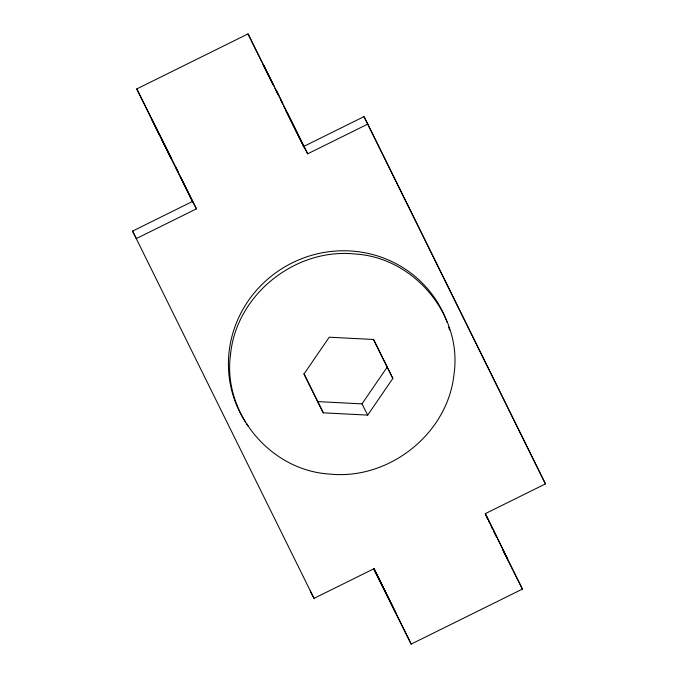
<?xml version="1.0" encoding="UTF-8"?>
<svg xmlns="http://www.w3.org/2000/svg" width="678" height="678" viewBox="0 0 678 678"><rect width="100%" height="100%" fill="white"/><g stroke="black" fill="none" stroke-linecap="round" stroke-linejoin="round"><path stroke-width="1.02" d="M303.871 373.773L317.609 401.596L361.993 403.868L387.146 367.196L373.409 339.381M367.696 415.106L392.85 378.434L373.612 339.483L329.228 337.203L304.075 373.883L323.313 412.826L367.696 415.106L361.993 403.868M159.203 134.583L136.778 88.928L248.038 33.9L278.09 94.174M132.557 231.105L192.637 201.391L196.425 208.849L136.346 238.563L132.557 231.105L314.024 598.369L374.103 568.656L386.011 592.758M287.235 112.633L303.897 146.355L363.976 116.641L367.764 124.099L545.443 483.906L485.363 513.619L497.271 537.73M303.897 146.355L307.685 153.813L367.764 124.099M373.57 568.681L411.182 644.1L522.441 589.072L485.245 513.577M136.778 88.928L171.441 158.288M522.441 589.072L515.797 576.003M545.443 483.906L363.976 116.641M503.398 550.773L507.263 558.358L502.178 547.917M387.146 367.196L392.85 378.434M317.609 401.596L323.313 412.826M310.236 590.911L314.024 598.369M513.11 570.664L515.331 575.08M274.327 86.598L263.352 64.885L264.539 67.325M509.568 563.579L512.661 569.774M278.531 95.064L307.685 153.813M278.031 94.623L274.878 88.276M280.378 99.369L282.734 104.107M285.082 108.853L303.905 146.787M283.718 106.31L284.658 108.209M285.599 110.107L301.125 141.397M302.066 143.295L303.947 147.092M493.83 531.662L496.364 536.764M502.661 549.672L504.474 553.333M504.932 554.248L509.102 562.647M192.688 202.12L161.932 139.905M276.302 90.36L282.701 103.259M273.192 84.869L266.929 72.19M270.463 79.546L262.725 63.876M491.219 526.586L492.152 528.467M178.017 171.576L152.101 119.913L171.042 158.499M175.975 167.661L196.425 208.849M180.729 177.28L192.637 201.391M373.985 568.613L411.182 644.1M497.923 539.273L501.754 547.053M485.295 514.365L486.185 516.178M486.626 517.085L487.558 518.967M488.491 520.848L489.414 522.73M259.547 57.444L261.818 62.037M259.098 56.52L251.402 40.866M386.663 594.309L396.003 613.395L373.586 568.495M264.937 68.139L266.53 71.376M250.97 39.968L248.038 33.9M245.461 421.996A113.158 109.751 -26.9 0 1 292.294 262.827A113.158 109.751 -26.9 0 1 447.082 322.27M448.675 327.076A113.158 109.751 -26.9 0 1 449.522 330M248.309 426.182A113.158 109.751 -26.9 0 1 246.58 423.691M230.571 354.145C222.13 412.953 270.522 470.549 329.491 474.041C388.943 480.38 448.031 433.691 454.048 373.9C462.481 315.092 414.089 257.496 355.119 254.004C295.667 247.665 236.58 294.345 230.571 354.145"/></g></svg>
